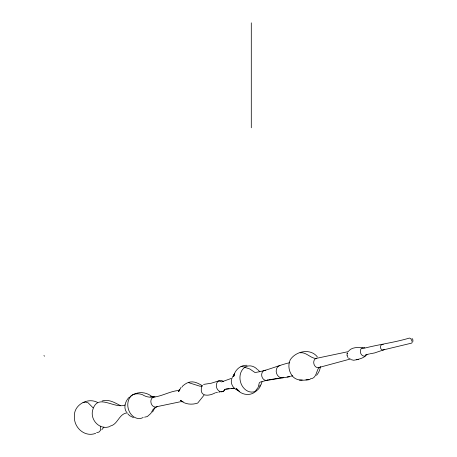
<?xml version="1.0" encoding="UTF-8"?>
<svg xmlns="http://www.w3.org/2000/svg" width="457" height="457" viewBox="0 0 457 457"><rect width="100%" height="100%" fill="white"/><g stroke="black" fill="none" stroke-linecap="round" stroke-linejoin="round"><path stroke-width="0.69" d="M320.283 366.468C320.277 369.822 318.58 372.798 316.564 375.363M347.086 353.347L347.092 355.7M412.991 341.293L412.791 339.482L411.98 338.437M231.59 379.201C230.231 383.937 233.418 388.827 237.891 390.398M201.783 386.336C198.766 397.133 208.895 396.459 215.504 392.694M259.559 386.439L259.982 385.268M261.204 384.097L262.038 381.772M259.439 382.32L258.154 387.416L255.731 390.604L256.171 390.935C250.647 396.739 240.582 395.025 236.36 388.53L239.457 391.346M154.986 407.587L152.575 412.02M233.173 376.094L234.738 373.512L233.727 376.351C234.715 370.056 240.605 364.823 247.066 365.274M182.063 387.005L182.714 385.959C189.775 379.79 195.208 381.281 202.497 385.851M103.922 427.072L101.762 429.814M181.132 387.233L178.578 391.655L179.39 390.478M232.253 377.351L234.098 374.746M233.31 375.82L234.041 374.809M348.845 350.793C352.039 347.189 357.688 347.234 362.11 347.857L362.669 348.651C378.03 344.504 393.905 342.699 409.221 338.117A2.274 1.314 60 0 1 411.637 340.328A2.274 1.314 60 0 1 411.5 343.15L383.834 349.794L374.649 352.918L370.187 353.775M204.033 395.151L197.71 403.063C192.106 404.988 184.948 404.548 180.446 400.275L181.675 401.035M129.085 397.356C125.355 401.006 123.264 407.547 126.469 412.157M129.571 397.379C132.45 393.426 137.963 393.089 142.264 394.585C153.518 401.932 166.114 391.855 177.647 390.598L179.887 389.821M350.496 358.968L319.683 367.297L318.46 368.171C316.335 371.821 315.93 378.882 310.4 378.739M181.817 401.457L157.145 406.616L153.232 409.164L150.804 413.448L147.291 416.584L144.589 417.155M317.421 356.98C310.566 347.954 295.89 351.107 290.258 359.756C287.87 364.806 288.715 370.975 291.954 375.448C296.033 381.406 304.065 380.572 310.194 379.327M97.547 402.446C87.721 397.122 73.526 404.896 74.388 416.584C73.823 427.655 84.842 437.566 95.673 433.327M232.327 378.059L221.571 381.903L218.663 380.898L211.22 383.229L203.548 384.417M127.314 412.86C118.974 413.551 117.946 424.479 110.331 426.033M260.09 382.143L267.933 379.996A5.141 4.136 76.5 0 1 261.781 376.18A5.141 4.136 76.5 0 1 265.831 370.29M135.403 393.7C140.996 391.403 147.782 392.934 152.255 396.819M96.638 432.665L98.946 432.082L100.551 430.294L100.5 426.181M289.652 362.692C277.942 365.411 266.979 370.798 255 372.524L249.808 368.988L245.255 367.474L245.34 367.022L241.022 366.508M109.943 426.478C99.952 430.523 89.943 420.097 92.662 410.14C97.644 392.42 113.942 409.363 125.098 405.005M102.077 401.006C108.572 398.858 114.747 402.668 120.282 405.548M290.738 376.271L292.703 375.814M83.025 402.606L85.356 402.074L88.11 402.817L93.079 407.81M356.203 359.75C359.522 359.059 363.178 358.139 365.686 355.74L365.48 354.855L369.547 353.901M358.648 359.385L353.712 360.253L350.85 359.619M348.674 351.547L315.696 358.499C310.143 357.917 305.967 351.867 300.078 352.775M287.116 376.974L290.138 376.391M289.384 376.791L266.922 380.378M268.625 379.876L278.296 378.219M279.673 377.979L281.055 377.745M282.437 377.505L283.82 377.271A6.232 5.016 76.5 0 1 276.571 373.438A6.232 5.016 76.5 0 1 279.952 365.554M216.161 392.58L217.475 392.357M218.789 392.129L220.108 391.906M221.422 391.678L223.393 391.341L224.907 389.273L229.077 388.661M231.156 388.524L233.236 388.216M234.961 388.199L226.186 389.107M181.332 401.76L183.12 401.514M202.405 385.999L199.995 386.228L188.444 382.606M299.478 380.11L302.231 380.001M305.944 379.864L308.978 379.744M150.467 396.413L155.037 396.899M133.484 417.658L129.577 415.653L127.766 413.762M258.148 369.981L259.879 371.792M43.946 355.529L44.518 356.214M251.293 22.85L251.293 127.783M319.683 367.297A4.878 3.924 76.5 0 1 314.01 364.298A4.878 3.924 76.5 0 1 316.655 358.134M384.308 349.416A2.788 2.245 76.5 0 1 380.498 347.731A2.788 2.245 76.5 0 1 383.286 344.698M366.988 354.318A4.37 3.519 76.5 0 1 362.39 355.517A4.37 3.519 76.5 0 1 360.544 349.925A4.37 3.519 76.5 0 1 364.817 347.748M261.05 384.24A13.253 10.665 76.5 0 1 246.186 390.267A13.253 10.665 76.5 0 1 241.576 370.958A13.253 10.665 76.5 0 1 257.565 369.644M225.124 389.461A5.787 4.656 76.5 0 1 218.669 390.775A5.787 4.656 76.5 0 1 216.938 382.777A5.787 4.656 76.5 0 1 223.387 381.464M157.145 406.616A5.147 4.142 76.5 0 1 151.158 403.445A5.147 4.142 76.5 0 1 153.952 396.944M143.241 417.447A12.63 10.168 76.5 0 1 128.206 408.478A12.63 10.168 76.5 0 1 137.403 393.546M349.445 358.694A3.907 3.142 76.5 0 1 348.674 358.214M348.011 357.523A3.907 3.142 76.5 0 1 347.189 355.7M347.189 353.707A3.907 3.142 76.5 0 1 347.503 352.815"/></g></svg>
